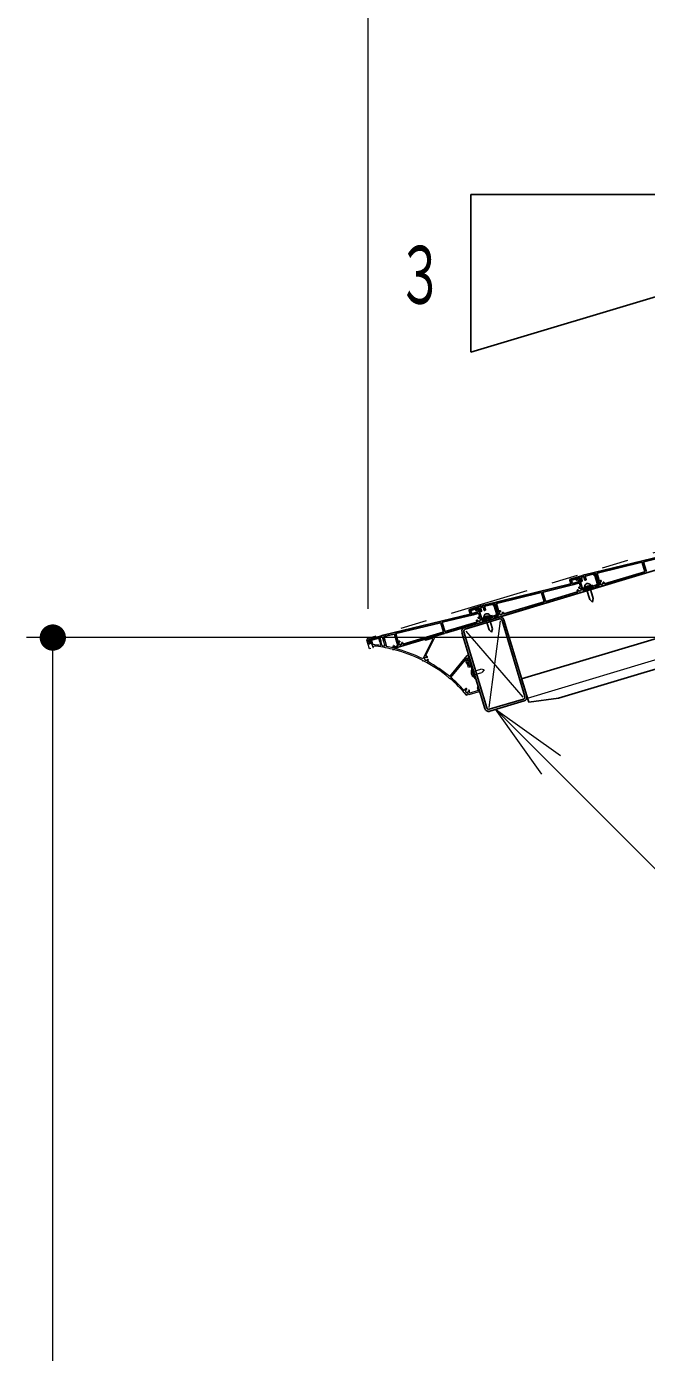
# Model space of a CAD drawing. Units: millimetres on the paper. Extents: x -385 to 224, y -9 to 267.
# Drawn here: x -139.1 to -115.5, y 188.5 to 238.9 of the extents above; entities that cross this region are included whole.
import ezdxf
from ezdxf.enums import TextEntityAlignment as Align

# ---------------------------------------------------------------- set-up
doc = ezdxf.new("R2010")
doc.units = ezdxf.units.MM
doc.linetypes.add('USER1', pattern=[4.5, 2.5, -2])
doc.linetypes.add('USER3', pattern=[8, 3, -1, 1, -1, 1, -1])
doc.layers.add('LY_1', color=190, linetype='Continuous', lineweight=25)
doc.styles.add('ＭＳ ゴシック', font='')
doc.styles.get('ＭＳ ゴシック').set_extended_font_data('MS Gothic')

# ---------------------------------------------------------------- blocks, each defined once
blk = doc.blocks.new('filled_dot')
at = {"color": 0, "linetype": 'Continuous', "lineweight": -2, "const_width": 1.25}
blk.add_lwpolyline([(-0.625, 0, 1), (0.625, 0, 1)], format="xyb", close=True, dxfattribs=at)

msp = doc.modelspace()

# ---------------------------------------------------------------- linework, layer by layer
at = {"layer": 'LY_1', "color": 7, "lineweight": 13}
for p, q in [((-126.089, 216.753), (-126.089, 259.771)), ((-120.029, 213.358), (-102.988, 218.471)), ((-121.07, 216.293), (-121.503, 213.004)), ((-103.522, 215.66), (-139.089, 215.66)), ((-138.089, 134.494), (-138.089, 215.66)), ((-122.372, 215.903), (-120.2, 213.394)), ((-122.346, 214.818), (-122.378, 214.808)), ((-122.354, 214.728), (-122.378, 214.808)), ((-122.314, 214.653), (-122.354, 214.728)), ((-122.322, 214.738), (-122.346, 214.818)), ((-122.322, 214.738), (-122.282, 214.663)), ((-122.276, 214.526), (-122.314, 214.653)), ((-122.254, 214.567), (-122.282, 214.663)), ((-122.164, 214.559), (-122.276, 214.526)), ((-122.174, 214.591), (-122.254, 214.567)), ((-122.219, 214.856), (-122.251, 214.847)), ((-122.174, 214.591), (-122.251, 214.847)), ((-121.989, 214.09), (-122.219, 214.856)), ((-122.09, 214.31), (-122.164, 214.559)), ((-122.149, 214.449), (-122.133, 214.454)), ((-122.059, 214.149), (-122.149, 214.449)), ((-122.043, 214.154), (-122.133, 214.454)), ((-122.107, 214.368), (-121.802, 214.459)), ((-122.081, 214.306), (-122.09, 214.31)), ((-122.081, 214.306), (-122.086, 214.297)), ((-122.021, 214.08), (-122.086, 214.297)), ((-122.069, 214.24), (-121.764, 214.331)), ((-122.059, 214.149), (-122.043, 214.154)), ((-121.989, 214.09), (-122.021, 214.08)), ((-121.673, 214.428), (-121.802, 214.459)), ((-121.673, 214.428), (-121.764, 214.331)), ((-121.246, 212.936), (-119.124, 210.816)), ((-121.246, 212.936), (-118.771, 211.17)), ((-119.478, 210.462), (-121.246, 212.936))]:
    msp.add_line(p, q, dxfattribs=at)
at = {"layer": 'LY_1', "color": 7, "linetype": 'USER3', "lineweight": 13}
for p, q in [((-51.089, 238.13), (-126.104, 215.626)), ((-125.989, 215.242), (-126.04, 215.227))]:
    msp.add_line(p, q, dxfattribs=at)
at = {"layer": 'LY_1', "color": 7}
for p, q in [((-122.417, 216.049), (-51.089, 237.448)), ((-120.249, 214.09), (-51.922, 234.588)), ((-122.18, 226.519), (-102.18, 232.519)), ((-122.18, 232.518), (-122.18, 226.518)), ((-122.179, 232.518), (-102.179, 232.518)), ((-118.851, 213.358), (-102.988, 218.117)), ((-118.342, 217.796), (-118.34, 217.796)), ((-117.918, 217.514), (-117.922, 217.53)), ((-117.918, 217.514), (-117.535, 217.629)), ((-117.871, 217.476), (-117.886, 217.523)), ((-117.871, 217.476), (-117.552, 217.571)), ((-117.852, 217.586), (-117.849, 217.575)), ((-117.776, 217.504), (-117.656, 217.104)), ((-117.648, 217.543), (-117.528, 217.142)), ((-117.629, 217.653), (-117.626, 217.642)), ((-117.552, 217.571), (-117.566, 217.619)), ((-117.535, 217.629), (-117.539, 217.645)), ((-117.558, 217.013), (-117.656, 217.104)), ((-117.558, 217.013), (-117.528, 217.142)), ((-122.173, 216.646), (-122.171, 216.647)), ((-121.46, 216.503), (-121.457, 216.493)), ((-121.366, 216.479), (-121.371, 216.495)), ((-121.749, 216.364), (-121.754, 216.38)), ((-121.749, 216.364), (-121.366, 216.479)), ((-121.703, 216.326), (-121.717, 216.374)), ((-121.703, 216.326), (-121.383, 216.422)), ((-121.683, 216.436), (-121.68, 216.426)), ((-121.607, 216.355), (-121.487, 215.955)), ((-121.479, 216.393), (-121.359, 215.993)), ((-121.383, 216.422), (-121.398, 216.47)), ((-121.39, 215.863), (-121.359, 215.993)), ((-126.004, 215.497), (-126.002, 215.497)), ((-121.39, 215.863), (-121.487, 215.955)), ((-119.981, 213.196), (-120.249, 214.09)), ((-119.981, 213.196), (-118.851, 213.358))]:
    msp.add_line(p, q, dxfattribs=at)
at = {"layer": 'LY_1'}
for p, q in [((-117.851, 218.045), (-114.545, 218.852)), ((-117.372, 218.111), (-115.673, 218.525)), ((-115.56, 218.18), (-115.661, 218.518)), ((-115.512, 218.194), (-115.612, 218.529)), ((-115.605, 218.542), (-114.429, 218.828)), ((-115.5, 218.124), (-113.617, 218.689)), ((-118.394, 217.883), (-117.963, 218.012)), ((-117.942, 218.001), (-117.963, 218.012)), ((-117.942, 218.001), (-117.931, 218.022)), ((-117.931, 218.022), (-117.851, 218.045)), ((-117.826, 218), (-117.44, 218.094)), ((-117.493, 218.048), (-117.449, 218.062)), ((-117.493, 218.029), (-117.467, 218.023)), ((-117.361, 217.688), (-117.459, 218.016)), ((-117.315, 217.652), (-117.436, 218.055)), ((-117.299, 217.657), (-117.428, 218.087)), ((-117.414, 217.55), (-115.531, 218.115)), ((-117.296, 217.821), (-117.38, 218.098)), ((-117.09, 217.71), (-115.566, 218.167)), ((-115.52, 218.136), (-115.531, 218.115)), ((-115.52, 218.136), (-115.5, 218.124)), ((-121.682, 216.896), (-118.376, 217.702)), ((-119.436, 217.392), (-118.261, 217.679)), ((-119.331, 216.975), (-117.449, 217.54)), ((-118.381, 217.723), (-118.416, 217.841)), ((-118.37, 217.707), (-118.359, 217.726)), ((-118.362, 217.721), (-118.33, 217.781)), ((-118.352, 217.803), (-118.361, 217.83)), ((-118.354, 217.842), (-118.038, 217.937)), ((-118.346, 217.73), (-118.32, 217.716)), ((-118.079, 217.786), (-118.312, 217.716)), ((-118.065, 217.738), (-118.261, 217.679)), ((-118.156, 217.843), (-118.169, 217.887)), ((-118.07, 217.928), (-118.162, 217.9)), ((-118.123, 217.858), (-118.138, 217.839)), ((-118.103, 217.865), (-118.118, 217.861)), ((-118.073, 217.798), (-118.091, 217.859)), ((-117.922, 217.471), (-118.057, 217.921)), ((-118.052, 217.731), (-118.015, 217.605)), ((-117.988, 217.806), (-118.025, 217.931)), ((-117.94, 217.82), (-117.977, 217.945)), ((-117.947, 217.808), (-117.975, 217.799)), ((-117.894, 217.98), (-117.971, 217.957)), ((-117.91, 217.464), (-117.728, 217.519)), ((-117.844, 217.849), (-117.882, 217.974)), ((-117.796, 217.863), (-117.834, 217.987)), ((-117.832, 217.842), (-117.803, 217.851)), ((-117.707, 217.507), (-117.728, 217.519)), ((-117.707, 217.507), (-117.696, 217.528)), ((-117.696, 217.528), (-117.514, 217.583)), ((-117.507, 217.595), (-117.512, 217.612)), ((-117.506, 217.624), (-117.367, 217.676)), ((-117.442, 217.552), (-117.451, 217.582)), ((-117.445, 217.594), (-117.321, 217.64)), ((-117.426, 217.557), (-117.435, 217.586)), ((-117.429, 217.599), (-117.305, 217.645)), ((-121.204, 216.961), (-119.504, 217.376)), ((-120.922, 216.561), (-119.398, 217.018)), ((-119.391, 217.03), (-119.492, 217.369)), ((-119.343, 217.045), (-119.443, 217.38)), ((-119.33, 217.038), (-118.126, 217.399)), ((-125.513, 215.747), (-122.207, 216.553)), ((-123.268, 216.243), (-122.092, 216.53)), ((-122.212, 216.574), (-122.247, 216.692)), ((-122.225, 216.733), (-121.794, 216.863)), ((-122.201, 216.558), (-122.191, 216.577)), ((-122.194, 216.572), (-122.161, 216.632)), ((-122.184, 216.653), (-122.192, 216.681)), ((-122.185, 216.693), (-121.869, 216.788)), ((-122.177, 216.581), (-122.151, 216.567)), ((-121.91, 216.636), (-122.144, 216.566)), ((-121.896, 216.588), (-122.092, 216.53)), ((-121.987, 216.693), (-122, 216.738)), ((-121.901, 216.778), (-121.994, 216.75)), ((-121.955, 216.708), (-121.969, 216.69)), ((-121.934, 216.716), (-121.95, 216.711)), ((-121.904, 216.649), (-121.922, 216.709)), ((-121.753, 216.321), (-121.888, 216.772)), ((-121.884, 216.582), (-121.846, 216.456)), ((-121.819, 216.657), (-121.857, 216.781)), ((-121.771, 216.671), (-121.809, 216.796)), ((-121.778, 216.659), (-121.807, 216.65)), ((-121.725, 216.831), (-121.802, 216.808)), ((-121.773, 216.851), (-121.794, 216.863)), ((-121.773, 216.851), (-121.762, 216.872)), ((-121.762, 216.872), (-121.682, 216.896)), ((-121.676, 216.7), (-121.713, 216.824)), ((-121.628, 216.714), (-121.665, 216.838)), ((-121.663, 216.693), (-121.634, 216.702)), ((-121.658, 216.851), (-121.272, 216.945)), ((-121.337, 216.475), (-121.198, 216.527)), ((-121.325, 216.899), (-121.28, 216.912)), ((-121.324, 216.88), (-121.298, 216.873)), ((-121.192, 216.539), (-121.291, 216.867)), ((-121.147, 216.503), (-121.267, 216.906)), ((-121.131, 216.508), (-121.26, 216.938)), ((-121.26, 216.449), (-121.137, 216.495)), ((-121.245, 216.401), (-119.363, 216.966)), ((-121.128, 216.671), (-121.211, 216.949)), ((-119.352, 216.986), (-119.363, 216.966)), ((-119.352, 216.986), (-119.331, 216.975)), ((-125.035, 215.812), (-123.336, 216.226)), ((-123.222, 215.881), (-123.324, 216.219)), ((-123.174, 215.895), (-123.275, 216.23)), ((-123.162, 215.826), (-121.28, 216.39)), ((-123.162, 215.888), (-121.957, 216.25)), ((-121.741, 216.315), (-121.559, 216.369)), ((-121.538, 216.358), (-121.559, 216.369)), ((-121.538, 216.358), (-121.527, 216.379)), ((-121.527, 216.379), (-121.345, 216.433)), ((-121.338, 216.446), (-121.343, 216.463)), ((-121.273, 216.403), (-121.282, 216.432)), ((-121.276, 216.444), (-121.153, 216.491)), ((-121.257, 216.408), (-121.266, 216.437)), ((-126.043, 215.424), (-126.079, 215.542)), ((-126.056, 215.584), (-125.625, 215.713)), ((-126.015, 215.504), (-126.023, 215.531)), ((-126.016, 215.544), (-125.7, 215.638)), ((-125.65, 215.507), (-125.688, 215.632)), ((-125.603, 215.522), (-125.64, 215.646)), ((-125.609, 215.509), (-125.638, 215.501)), ((-125.557, 215.682), (-125.633, 215.659)), ((-125.604, 215.702), (-125.625, 215.713)), ((-125.604, 215.702), (-125.593, 215.723)), ((-125.593, 215.723), (-125.513, 215.747)), ((-125.507, 215.55), (-125.544, 215.675)), ((-125.459, 215.565), (-125.496, 215.689)), ((-125.494, 215.544), (-125.466, 215.552)), ((-125.489, 215.701), (-125.103, 215.795)), ((-124.962, 215.358), (-125.091, 215.788)), ((-125.076, 215.252), (-123.194, 215.816)), ((-124.959, 215.522), (-125.042, 215.799)), ((-124.753, 215.411), (-123.229, 215.868)), ((-123.183, 215.837), (-123.194, 215.816)), ((-123.183, 215.837), (-123.162, 215.826)), ((-126.025, 215.422), (-125.992, 215.483)), ((-125.089, 215.258), (-125.097, 215.288)), ((-125.091, 215.3), (-124.968, 215.346))]:
    msp.add_line(p, q, dxfattribs=at)
at = {"layer": 'LY_1', "color": 3}
for p, q in [((-122.417, 216.049), (-121.114, 216.44)), ((-122.395, 215.976), (-121.092, 216.367)), ((-120.127, 213.416), (-120.996, 216.315)), ((-120.923, 216.337), (-120.053, 213.438)), ((-121.65, 212.959), (-122.519, 215.858)), ((-121.576, 212.981), (-122.446, 215.88)), ((-121.481, 212.93), (-120.178, 213.321)), ((-120.156, 213.247), (-121.459, 212.857))]:
    msp.add_line(p, q, dxfattribs=at)
at = {"layer": 'LY_1', "color": 7, "linetype": 'USER1', "lineweight": 13}
msp.add_line((-126.04, 215.227), (-126.139, 215.559), dxfattribs=at)
at = {"layer": 'LY_1', "color": 4, "lineweight": 13}
for p, q in [((-125.997, 215.533), (-125.959, 215.544)), ((-125.983, 215.51), (-125.996, 215.513)), ((-125.983, 215.51), (-125.917, 215.289)), ((-125.959, 215.544), (-125.913, 215.394)), ((-125.601, 215.512), (-125.649, 215.498)), ((-125.649, 215.498), (-125.606, 215.356)), ((-125.551, 215.347), (-125.601, 215.512)), ((-125.505, 215.541), (-125.457, 215.556)), ((-125.441, 215.328), (-125.505, 215.541)), ((-125.457, 215.556), (-125.386, 215.317)), ((-123.632, 215.604), (-124.013, 214.846)), ((-123.923, 215.598), (-123.555, 215.709)), ((-123.909, 215.551), (-123.923, 215.598)), ((-123.652, 215.628), (-123.909, 215.551)), ((-123.893, 214.974), (-123.535, 215.685)), ((-125.898, 215.287), (-125.87, 215.339)), ((-125.164, 215.217), (-125.154, 215.2)), ((-125.145, 215.264), (-125.123, 215.352)), ((-125.124, 215.207), (-125.141, 215.197)), ((-125.119, 215.257), (-125.106, 215.313)), ((-125.108, 215.358), (-125.082, 215.338)), ((-125.106, 215.313), (-125.084, 215.321)), ((-124.025, 214.781), (-124.031, 214.8)), ((-124.013, 214.775), (-123.994, 214.781)), ((-122.986, 214.174), (-122.318, 214.978)), ((-122.947, 214.142), (-122.339, 214.874)), ((-122.227, 214.59), (-122.31, 214.868)), ((-122.179, 214.605), (-122.289, 214.972)), ((-122.179, 214.605), (-122.227, 214.59)), ((-123.015, 214.133), (-123.013, 214.114)), ((-122.983, 214.107), (-123.002, 214.105)), ((-122.327, 213.511), (-122.279, 213.525)), ((-122.32, 213.487), (-122.327, 213.511)), ((-122.279, 213.525), (-122.263, 213.499)), ((-122.245, 213.492), (-121.904, 213.594)), ((-122.224, 213.55), (-122.238, 213.563)), ((-121.908, 213.645), (-122.224, 213.55)), ((-121.894, 213.771), (-121.942, 213.757)), ((-121.942, 213.757), (-121.908, 213.645)), ((-121.863, 213.669), (-121.894, 213.771))]:
    msp.add_line(p, q, dxfattribs=at)
at = {"layer": 'LY_1', "color": 7, "lineweight": 13}
msp.add_lwpolyline([(-121.246, 212.936), (-81.111, 172.832), (-35.725, 172.832)], dxfattribs=at)
at = {"layer": 'LY_1'}
for centre, radius, start, end in [((-115.671, 218.515), 0.01, 16.6992, 103.7038), ((-115.603, 218.532), 0.01, 103.7038, 196.6992), ((-117.49, 218.039), 0.01, 106.6992, 256.6992), ((-117.469, 218.013), 0.01, 16.6992, 76.6992), ((-117.446, 218.052), 0.01, 16.6992, 106.6992), ((-117.438, 218.084), 0.01, 16.6992, 103.7038), ((-117.37, 218.101), 0.01, 103.7038, 196.6992), ((-115.569, 218.177), 0.01, 286.6992, 16.6992), ((-115.502, 218.197), 0.01, 196.6992, 286.6992), ((-118.384, 217.851), 0.0333, 106.6992, 196.6992), ((-118.371, 217.726), 0.01, 196.6992, 331.6992), ((-118.379, 217.712), 0.01, 283.7038, 331.6992), ((-118.351, 217.833), 0.01, 106.6992, 196.6992), ((-118.351, 217.722), 0.01, 61.6992, 151.6992), ((-118.351, 217.722), 0.01, 61.6992, 151.6992), ((-118.343, 217.806), 0.01, 196.6992, 277.172), ((-118.339, 217.786), 0.01, 331.6992, 97.172), ((-118.315, 217.725), 0.01, 241.6992, 286.6992), ((-118.159, 217.89), 0.01, 106.6992, 196.6992), ((-118.146, 217.846), 0.01, 196.6992, 320.7425), ((-118.116, 217.851), 0.01, 106.6992, 140.7425), ((-118.1, 217.856), 0.01, 16.6992, 106.6992), ((-118.04, 217.486), 0.0583, 200.6743, 102.7242), ((-118.082, 217.795), 0.01, 286.6992, 16.6992), ((-118.057, 217.562), 0.02, 102.7242, 282.7242), ((-118.067, 217.918), 0.01, 16.6992, 106.6992), ((-118.062, 217.728), 0.01, 16.6992, 106.6992), ((-118.04, 217.486), 0.0983, 85.4566, 102.7242), ((-118.035, 217.928), 0.01, 16.6992, 106.6992), ((-118.031, 217.601), 0.0167, 265.4566, 16.6992), ((-117.978, 217.809), 0.01, 196.6992, 286.6992), ((-117.968, 217.948), 0.01, 106.6992, 196.6992), ((-117.95, 217.818), 0.01, 286.6992, 16.6992), ((-117.891, 217.971), 0.01, 16.6992, 106.6992), ((-117.835, 217.852), 0.01, 196.6992, 286.6992), ((-117.824, 217.99), 0.01, 103.7038, 196.6992), ((-117.806, 217.861), 0.01, 286.6992, 16.6992), ((-117.517, 217.592), 0.01, 286.6992, 16.6992), ((-117.503, 217.615), 0.01, 110.5133, 196.6992), ((-117.441, 217.584), 0.01, 110.5133, 196.6992), ((-117.452, 217.549), 0.01, 286.6992, 16.6992), ((-117.425, 217.589), 0.01, 110.5133, 196.6992), ((-117.416, 217.56), 0.01, 196.6992, 286.6992), ((-117.371, 217.686), 0.01, 290.5133, 16.6992), ((-117.325, 217.649), 0.01, 290.5133, 16.6992), ((-117.309, 217.654), 0.01, 290.5133, 16.6992), ((-117.28, 217.826), 0.0167, 196.6992, 307.9419), ((-117.21, 217.735), 0.0983, 110.6743, 127.9419), ((-117.21, 217.735), 0.0583, 110.6743, 12.7242), ((-117.237, 217.808), 0.02, 290.6743, 110.6743), ((-117.133, 217.752), 0.02, 12.7242, 192.7242), ((-117.21, 217.735), 0.0983, 355.4566, 12.7242), ((-117.095, 217.726), 0.0167, 175.4566, 286.6992), ((-119.502, 217.366), 0.01, 16.6992, 103.7038), ((-119.434, 217.383), 0.01, 103.7038, 196.6992), ((-119.4, 217.027), 0.01, 286.6992, 16.6992), ((-119.333, 217.047), 0.01, 196.6992, 286.6992), ((-118.113, 217.458), 0.02, 20.6743, 200.6743), ((-118.04, 217.486), 0.0983, 200.6743, 217.9419), ((-118.13, 217.415), 0.0167, 286.6992, 37.9419), ((-117.913, 217.474), 0.01, 196.6992, 286.6992), ((-122.215, 216.701), 0.0333, 106.6992, 196.6992), ((-122.202, 216.576), 0.01, 196.6992, 331.6992), ((-122.21, 216.563), 0.01, 283.7038, 331.6992), ((-122.182, 216.683), 0.01, 106.6992, 196.6992), ((-122.182, 216.572), 0.01, 61.6992, 151.6992), ((-122.182, 216.572), 0.01, 61.6992, 151.6992), ((-122.174, 216.656), 0.01, 196.6992, 277.172), ((-122.17, 216.637), 0.01, 331.6992, 97.172), ((-122.147, 216.576), 0.01, 241.6992, 286.6992), ((-121.991, 216.741), 0.01, 106.6992, 196.6992), ((-121.977, 216.696), 0.01, 196.6992, 320.7425), ((-121.947, 216.702), 0.01, 106.6992, 140.7425), ((-121.932, 216.706), 0.01, 16.6992, 106.6992), ((-121.913, 216.646), 0.01, 286.6992, 16.6992), ((-121.898, 216.769), 0.01, 16.6992, 106.6992), ((-121.893, 216.579), 0.01, 16.6992, 106.6992), ((-121.866, 216.778), 0.01, 16.6992, 106.6992), ((-121.81, 216.66), 0.01, 196.6992, 286.6992), ((-121.799, 216.798), 0.01, 106.6992, 196.6992), ((-121.781, 216.668), 0.01, 286.6992, 16.6992), ((-121.722, 216.821), 0.01, 16.6992, 106.6992), ((-121.666, 216.703), 0.01, 196.6992, 286.6992), ((-121.655, 216.841), 0.01, 103.7038, 196.6992), ((-121.637, 216.711), 0.01, 286.6992, 16.6992), ((-121.322, 216.889), 0.01, 106.6992, 256.6992), ((-121.3, 216.864), 0.01, 16.6992, 76.6992), ((-121.277, 216.903), 0.01, 16.6992, 106.6992), ((-121.269, 216.935), 0.01, 16.6992, 103.7038), ((-121.201, 216.952), 0.01, 103.7038, 196.6992), ((-121.202, 216.536), 0.01, 290.5133, 16.6992), ((-121.156, 216.5), 0.01, 290.5133, 16.6992), ((-121.14, 216.505), 0.01, 290.5133, 16.6992), ((-121.112, 216.676), 0.0167, 196.6992, 307.9419), ((-121.041, 216.586), 0.0983, 110.6743, 127.9419), ((-121.041, 216.586), 0.0583, 110.6743, 12.7242), ((-121.069, 216.659), 0.02, 290.6743, 110.6743), ((-120.965, 216.603), 0.02, 12.7242, 192.7242), ((-121.041, 216.586), 0.0983, 355.4566, 12.7242), ((-120.926, 216.576), 0.0167, 175.4566, 286.6992), ((-123.333, 216.217), 0.01, 16.6992, 103.7038), ((-123.265, 216.233), 0.01, 103.7038, 196.6992), ((-121.944, 216.309), 0.02, 20.6743, 200.6743), ((-121.871, 216.337), 0.0983, 200.6743, 217.9419), ((-121.962, 216.266), 0.0167, 286.6992, 37.9419), ((-121.871, 216.337), 0.0583, 200.6743, 102.7242), ((-121.888, 216.413), 0.02, 102.7242, 282.7242), ((-121.871, 216.337), 0.0983, 85.4566, 102.7242), ((-121.862, 216.451), 0.0167, 265.4566, 16.6992), ((-121.744, 216.324), 0.01, 196.6992, 286.6992), ((-121.348, 216.443), 0.01, 286.6992, 16.6992), ((-121.334, 216.465), 0.01, 110.5133, 196.6992), ((-121.272, 216.435), 0.01, 110.5133, 196.6992), ((-121.283, 216.4), 0.01, 286.6992, 16.6992), ((-121.256, 216.44), 0.01, 110.5133, 196.6992), ((-121.248, 216.41), 0.01, 196.6992, 286.6992), ((-126.047, 215.552), 0.0333, 106.6992, 196.6992), ((-126.013, 215.534), 0.01, 106.6992, 196.6992), ((-126.005, 215.507), 0.01, 196.6992, 277.172), ((-126.001, 215.487), 0.01, 331.6992, 97.172), ((-125.697, 215.629), 0.01, 16.6992, 106.6992), ((-125.641, 215.51), 0.01, 196.6992, 286.6992), ((-125.63, 215.649), 0.01, 106.6992, 196.6992), ((-125.612, 215.519), 0.01, 286.6992, 16.6992), ((-125.554, 215.672), 0.01, 16.6992, 106.6992), ((-125.497, 215.553), 0.01, 196.6992, 286.6992), ((-125.486, 215.692), 0.01, 103.7038, 196.6992), ((-125.468, 215.562), 0.01, 286.6992, 16.6992), ((-125.101, 215.786), 0.01, 16.6992, 103.7038), ((-125.032, 215.802), 0.01, 103.7038, 196.6992), ((-124.943, 215.527), 0.0167, 196.6992, 307.9419), ((-124.872, 215.436), 0.0983, 110.6743, 127.9419), ((-124.872, 215.436), 0.0583, 110.6743, 12.7242), ((-124.9, 215.509), 0.02, 290.6743, 110.6743), ((-123.232, 215.878), 0.01, 286.6992, 16.6992), ((-123.165, 215.898), 0.01, 196.6992, 286.6992), ((-126.034, 215.427), 0.01, 196.6992, 331.6992), ((-125.088, 215.29), 0.01, 110.5133, 196.6992), ((-125.079, 215.261), 0.01, 196.6992, 286.6992), ((-124.971, 215.355), 0.01, 290.5133, 16.6992), ((-124.796, 215.453), 0.02, 12.7242, 192.7242), ((-124.872, 215.436), 0.0983, 355.4566, 12.7242), ((-124.758, 215.427), 0.0167, 175.4566, 286.6992)]:
    msp.add_arc(centre, radius, start, end, dxfattribs=at)
at = {"layer": 'LY_1', "color": 7}
for centre, radius, start, end in [((-117.563, 217.029), 0.617, 87.7746, 125.6239), ((-117.734, 217.598), 0.119, 27.4109, 185.9876), ((-121.395, 215.879), 0.617, 87.7746, 125.6239), ((-121.565, 216.449), 0.119, 27.4109, 185.9876)]:
    msp.add_arc(centre, radius, start, end, dxfattribs=at)
at = {"layer": 'LY_1', "color": 3}
for centre, radius, start, end in [((-122.372, 215.903), 0.153, 106.6992, 196.6992), ((-121.07, 216.293), 0.153, 16.6992, 106.6992), ((-121.07, 216.293), 0.0767, 16.6992, 106.6992), ((-122.372, 215.903), 0.0767, 106.6992, 196.6992), ((-121.503, 213.004), 0.0767, 196.6992, 286.6992), ((-120.2, 213.394), 0.0767, 286.6992, 16.6992), ((-120.2, 213.394), 0.153, 286.6992, 16.6992), ((-121.503, 213.004), 0.153, 196.6992, 286.6992)]:
    msp.add_arc(centre, radius, start, end, dxfattribs=at)
at = {"layer": 'LY_1', "color": 7, "linetype": 'USER3', "lineweight": 13}
msp.add_arc((-126.088, 215.574), 0.0533, 106.6992, 196.6992, dxfattribs=at)
at = {"layer": 'LY_1', "color": 4, "lineweight": 13}
for centre, radius, start, end in [((-125.994, 215.523), 0.01, 106.7072, 256.7072), ((-123.647, 215.612), 0.0167, 333.3401, 106.7072), ((-123.55, 215.693), 0.0167, 333.3401, 106.7072), ((-125.907, 215.292), 0.01, 196.7072, 331.7072), ((-126.428, 210.035), 5.383, 81.218, 84.5154), ((-126.428, 210.035), 5.333, 76.2941, 83.9948), ((-126.428, 210.035), 5.383, 79.4359, 80.627), ((-126.428, 210.035), 5.383, 76.2137, 78.8356), ((-125.146, 215.205), 0.01, 211.2137, 301.2137), ((-125.114, 215.35), 0.01, 53.2072, 166.2137), ((-126.428, 210.035), 5.333, 63.2957, 75.8479), ((-126.428, 210.035), 5.383, 63.3401, 75.9298), ((-125.088, 215.33), 0.01, 290.7072, 53.2072), ((-122.305, 214.967), 0.0167, 16.7072, 140.2508), ((-124.016, 214.785), 0.01, 198.3401, 288.3401), ((-126.428, 210.035), 5.333, 50.2064, 62.8494), ((-123.888, 214.85), 0.0583, 61.9647, 331.4497), ((-123.878, 214.966), 0.0167, 153.3401, 264.8276), ((-123.888, 214.85), 0.1, 61.9647, 84.8276), ((-123.851, 214.92), 0.0208, 241.9647, 61.9647), ((-123.819, 214.812), 0.0208, 331.4497, 151.4497), ((-123.814, 214.76), 0.0167, 129.7257, 241.0445), ((-123.888, 214.85), 0.1, 309.7257, 331.4497), ((-126.428, 210.035), 5.383, 50.2508, 61.0445), ((-122.326, 214.863), 0.0167, 16.7072, 140.2508), ((-123.003, 214.115), 0.01, 185.251, 275.251), ((-126.428, 210.035), 5.333, 40.1063, 49.7602), ((-126.428, 210.035), 5.383, 42.3564, 49.7186), ((-122.438, 213.674), 0.0167, 222.3564, 333.7915), ((-122.333, 213.622), 0.1, 106.9647, 153.7915), ((-122.333, 213.622), 0.0583, 106.9647, 16.4497), ((-122.356, 213.698), 0.0208, 286.9647, 106.9647), ((-122.336, 213.482), 0.0167, 220.1063, 16.7072), ((-122.257, 213.645), 0.0208, 16.4497, 196.4497), ((-122.249, 213.508), 0.0167, 211.7072, 286.7072), ((-122.226, 213.575), 0.0167, 156.1506, 226.7072), ((-122.333, 213.622), 0.1, 336.1506, 16.4497), ((-121.921, 213.652), 0.06, 286.7072, 16.7072)]:
    msp.add_arc(centre, radius, start, end, dxfattribs=at)
at = {"layer": 'LY_1', "color": 7, "lineweight": 13}
msp.add_arc((-121.959, 214.342), 0.217, 150.5974, 242.8026, dxfattribs=at)

# ---------------------------------------------------------------- block references
at = {"layer": 'LY_1', "color": 7, "lineweight": 13, "xscale": 0.4, "yscale": 0.4, "rotation": 270}
msp.add_blockref('filled_dot', (-138.089, 215.66), dxfattribs=at)

# ---------------------------------------------------------------- texts
at = {"layer": 'LY_1', "color": 7, "style": 'ＭＳ ゴシック', "width": 0.6}
msp.add_text('３', height=2.199, dxfattribs=at).set_placement((-124.105, 229.464), align=Align.MIDDLE_CENTER)

doc.saveas('drawing.dxf')
